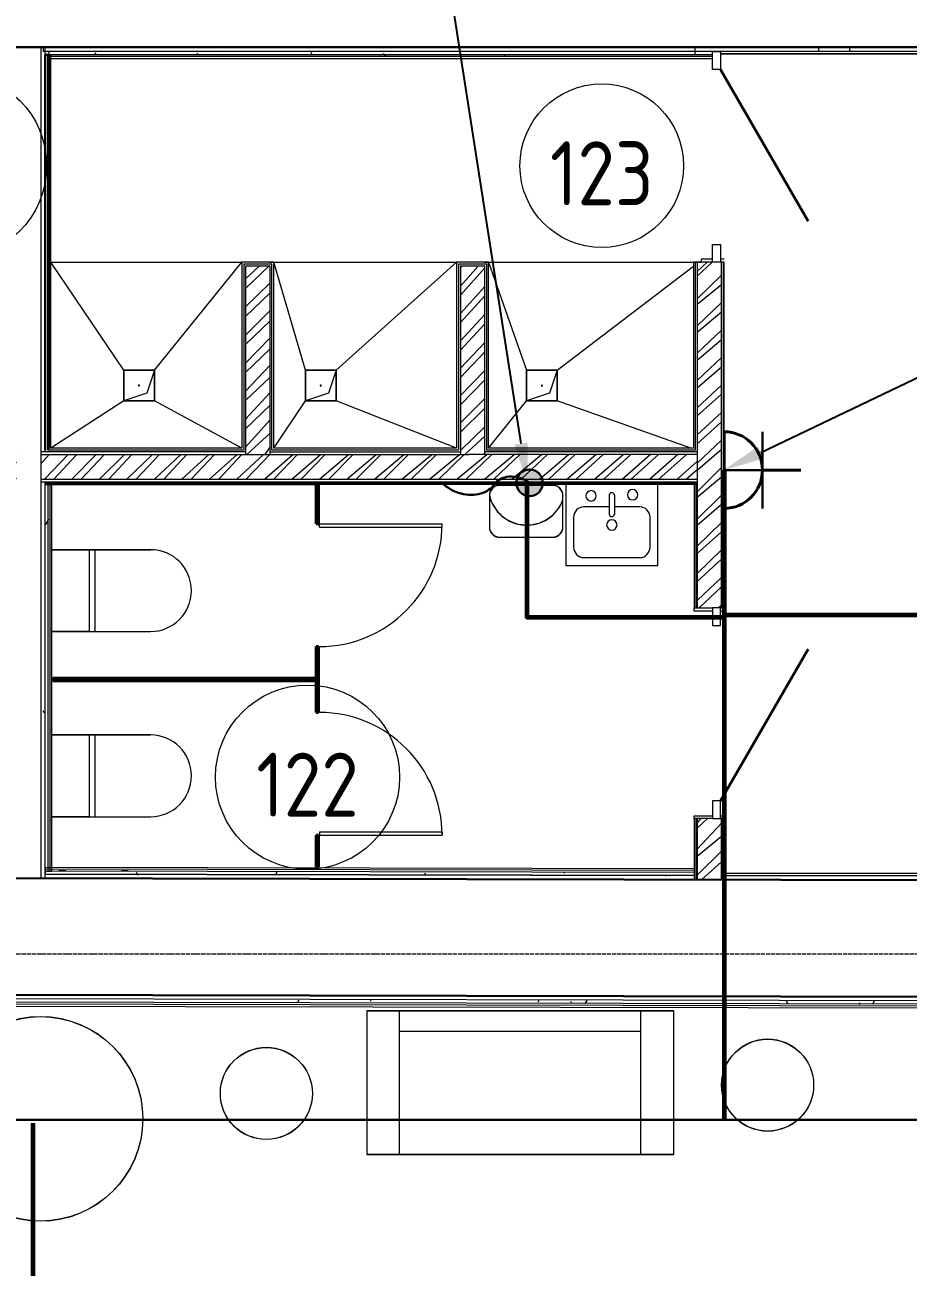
# Model space of a CAD drawing. Header units: millimetres. Extents: x -32 to 417638015, y -35 to 175284279.
# Drawn here: x 416289118 to 416293437, y 175243113 to 175249184 of the extents above; entities that cross this region are included whole.
import ezdxf
from ezdxf import colors
from ezdxf.entities.mleader import LeaderData, LeaderLine
from ezdxf.enums import TextEntityAlignment as Align
from ezdxf.math import Vec2, Vec3

# ---------------------------------------------------------------- set-up
doc = ezdxf.new("R2010")
doc.units = ezdxf.units.MM
doc.linetypes.add('ADSK_Линия сетки', pattern=[25, 20, -2.5, 0, -2.5])
for name, color, linetype, lineweight in [('_ЭМ_гофра', 5, 'Continuous', 60), ('_ЭМ_ТХобщее_слой', 7, 'Continuous', 30), ('Аннотация', 7, 'Continuous', 18), ('Двери', 7, 'Continuous', 9), ('Двери открывание', 7, 'Continuous', 9), ('Обобщенные модели', 7, 'Continuous', 18), ('Оси', 253, 'Continuous', 9), ('Перекрытие', 7, 'Continuous', 18), ('Сантехника', 7, 'Continuous', 18), ('Стены внутренние', 7, 'Continuous', 18), ('Стены несущие', 7, 'Continuous', 30), ('Стены отделка', 7, 'Continuous', 30), ('Стены перегородки', 7, 'Continuous', 30), ('Стены штриховка', 7, 'Continuous', 9), ('ТХ', 5, 'Continuous', 0), ('ШТРИХОВКА', 252, 'Continuous', 15), ('ЭМ_Лоток 1_2', 162, 'Continuous', 30), ('ЭОМ_Кабельный вывод', 1, 'Continuous', 35), ('ЭОМ_Розетки комп', 1, 'Continuous', 30)]:
    doc.layers.add(name, color=color, linetype=linetype, lineweight=lineweight)
doc.layers.add('_ЭМ_Надписи', color=7, linetype='Continuous')
doc.layers.add('ЭОМ_Лотки рабочие', color=5, linetype='Continuous')
doc.layers.add('Линии', color=7, linetype='Continuous', lineweight=9, true_color=0x00a600)
doc.styles.add('GOST Common', font='GOST_Common.ttf', dxfattribs={"width": 0.9, "height": 349.9999999999996})
doc.styles.add('ЭОМ', font='isocpeur.ttf', dxfattribs={"width": 0.85, "height": 250})
doc.linetypes.add('Cable in the tray', pattern='A,5,[130,ltypeshp.shx,S=1,R=0,X=0,Y=0],1.5,[130,ltypeshp.shx,S=1.5,R=90,X=0,Y=-1],1,[130,ltypeshp.shx,S=1,R=0,X=0.5,Y=0],5', length=12.5)
pattern_1 = [(0, (557.2005734382547, 188.9018102923583), (406.4, 101.6), [33.528, -271.272, 33.528, -271.272, -1625.6]), (0, (557.2005734382547, 188.9018102923583), (406.4, 101.6), [-609.6, 33.528, -576.072, 33.528, -271.272, -711.2]), (0, (557.2005734382547, 188.9018102923583), (406.4, 101.6), [-1524, 33.528, -169.672, 33.528, -474.472]), (120, (709.6005734382488, 239.7018102923575), (-291.1881810244989, 301.1527240979959), [33.52799999999996, -271.2719999999997, 33.52799999999996, -271.2719999999997, -1625.599999999999]), (120, (709.6005734382488, 239.7018102923575), (-291.1881810244989, 301.1527240979959), [-609.5999999999995, 33.52799999999996, -576.0719999999994, 33.52799999999996, -271.2719999999997, -711.1999999999995]), (120, (709.6005734382488, 239.7018102923575), (-291.1881810244989, 301.1527240979959), [-1523.999999999999, 33.52799999999996, -169.6719999999999, 33.52799999999996, -474.4719999999997]), (240, (760.4005734382372, 442.9018102923583), (-115.2118189755009, -402.7527240979958), [33.528, -271.272, 33.528, -271.272, -1625.6]), (240, (760.4005734382372, 442.9018102923583), (-115.2118189755009, -402.7527240979958), [-609.6, 33.528, -576.072, 33.528, -271.272, -711.2]), (240, (760.4005734382372, 442.9018102923583), (-115.2118189755009, -402.7527240979958), [-1524, 33.528, -169.672, 33.528, -474.472])]

# ---------------------------------------------------------------- blocks, each defined once
blk = doc.blocks.new('ТХ 1 этаж.')
at = {"layer": 'ТХ', "color": 252, "true_color": 0x939598}
for p, q in [((33609.31868603383, 10599.2617628398), (33609.31868603383, 11299.2617628398)), ((34789.31868603383, 10599.2617628398), (34789.31868603383, 11299.2617628398)), ((34789.31868603383, 11199.2617628398), (33609.31868603383, 11199.2617628398))]:
    blk.add_line(p, q, dxfattribs=at)
blk.add_lwpolyline([(34098.25734059807, 13614.61346490047), (34358.05260484215, 13614.61346490047, 0.414213562373095), (34408.05260484215, 13664.61346490047), (34408.05260484215, 13817.47337085864, 0.414213562373095), (34358.05260484215, 13867.47337082884), (34098.25734059807, 13867.47337082884, 0.414213562373095), (34048.25734059807, 13817.47337082884), (34048.25734059807, 13664.61346490047, 0.414213562373095)], format="xyb", close=True, dxfattribs=at)
blk.add_lwpolyline([(34949.31868603383, 11299.2617628398), (33449.31868603383, 11299.2617628398), (33449.31868603383, 10599.2617628398), (34949.31868603383, 10599.2617628398)], close=True, dxfattribs=at)
for centre, radius in [((31853.49351266486, 10772.21904400102), 500), ((32957.77554621617, 10896.5170530426), 225), ((35408.76274005789, 10937.10444887046), 225)]:
    blk.add_circle(centre, radius, dxfattribs=at)
blk.add_arc((34231.3218377709, 13861.27735979221), 187.6203580277616, 192.6521869708646, 340.3832653620196, dxfattribs=at)
blk = doc.blocks.new('1 этаж')
at = {"layer": 'Стены внутренние', "lineweight": 9}
h = blk.add_hatch(dxfattribs=at)
h.set_pattern_fill('FP_12', color=8, style=0, pattern_type=2)
h.set_pattern_definition(pattern_1)
h.paths.add_polyline_path([(26543.12595541013, 17528.35273153361), (28193.20057343831, 17528.35273153361), (28193.20057343831, 17543.35273153359), (25037.20057343831, 17543.35273153359), (25037.20057343831, 17528.35273153361), (26364.3420682069, 17528.35273153361)])
h = blk.add_hatch(dxfattribs=at)
h.set_pattern_fill('FP_12', color=8, style=0, pattern_type=2)
h.set_pattern_definition(pattern_1)
h.paths.add_polyline_path([(25019.70057343828, 13537.72917258714), (25019.86267680748, 13537.72917258714), (25019.89929198244, 13555.72880559266), (25034.70057343825, 13555.72880559266), (25034.70057343825, 15420.85273153368), (25019.70057343828, 15420.85273153368), (25019.70057343828, 13540.28570523352)])
h = blk.add_hatch(dxfattribs=at)
h.set_pattern_fill('FP_12', color=8, style=0, pattern_type=2)
h.set_pattern_definition(pattern_1)
h.paths.add_polyline_path([(28187.20057343831, 13516.28575647136), (28187.20057343831, 13531.28578751203), (25019.86267613529, 13537.72884283494), (25019.83216293194, 13522.73118877515), (26577.71830218119, 13519.55979405472)])
h = blk.add_hatch(dxfattribs=at)
h.set_pattern_fill('FP_12', color=8, style=0, pattern_type=2)
h.set_pattern_definition(pattern_1)
h.paths.add_polyline_path([(29407.19086006397, 12888.80273730306), (29407.22137326872, 12903.80270626779), (23576.44482583407, 12915.66377606474), (20566.93061039184, 12915.66377606474), (20566.91255063267, 12906.78578933802), (28654.29790647098, 12890.33428559669)])
h.paths.add_polyline_path([(20566.93061039184, 12915.66377606474), (23575.44482790958, 12915.66581027838), (20566.94306419764, 12921.78575830131)])
at = {"layer": 'Стены штриховка'}
h = blk.add_hatch(dxfattribs=at)
h.set_pattern_fill('ANSI32', color=8, scale=10)
h.set_pattern_definition([(45, (-31496.66335460375, 188.9018102923583), (-67.35192090801866, 67.35192090801866), []), (45, (-31451.76205460375, 188.9018102923583), (-67.35192090801866, 67.35192090801866), [])])
h.paths.add_polyline_path([(22842.70057343825, 16494.40627970012), (22722.70057343828, 16494.40627970012), (22722.70057343828, 15572.85273153363), (22842.70057343825, 15572.85273153363)])
h.paths.add_polyline_path([(23912.70057343825, 16494.40627970012), (23792.70057343831, 16494.40627970012), (23792.70057343831, 15572.85273153363), (23832.70057343828, 15572.85273153363), (23912.70057343825, 15572.85273153363)])
h.paths.add_polyline_path([(21660.90593338432, 16493.35273153364), (21540.90593338432, 16493.35273153365), (21540.90593338432, 14678.35273153365), (21585.90593338429, 14678.35273153364), (21660.90593338432, 14678.35273153365), (21660.90593338432, 15435.85273153364)])
h.paths.add_polyline_path([(21660.90593338432, 13648.35273153364), (21540.90593338432, 13648.35273153364), (21540.90593338432, 13509.805726358), (21660.90593338432, 13509.56162021467)])
h.paths.add_polyline_path([(24879.70057343823, 15572.85273153363), (23832.70057343828, 15572.85273153363), (22782.70057343825, 15572.85273153363), (21665.90593338432, 15572.85273153363), (21665.90593338432, 15452.85273153366), (24879.70057343823, 15452.85273153359)])
h.paths.add_polyline_path([(28207.20057343828, 15572.85273153363), (27089.70057343825, 15572.85273153363), (26039.70057343825, 15572.85273153363), (24999.70057343825, 15572.85273153363), (24999.70057343825, 15452.85273153359), (28207.20057343831, 15452.85273153366)])
h.paths.add_polyline_path([(26119.70057343823, 16494.40627970012), (25999.70057343825, 16494.40627970012), (25999.70057343825, 15572.85273153363), (26039.70057343825, 15572.85273153363), (26119.70057343823, 15572.85273153363)])
h.paths.add_polyline_path([(27169.70057343825, 16494.40627970012), (27049.70057343825, 16494.40627970012), (27049.70057343825, 15572.85273153363), (27089.70057343825, 15572.85273153363), (27169.70057343825, 15572.85273153363)])
h.paths.add_polyline_path([(28207.20057343828, 15572.85273153363), (28207.20057343831, 15448.85273153366), (28207.20057343828, 14824.2565827745), (28327.20057343825, 14824.2565827745), (28327.20057343825, 16493.35273153357), (28326.30227496097, 16512.40627970025), (28282.20057343828, 16512.40627970025), (28207.20057343828, 16512.40627970024)])
h.paths.add_polyline_path([(28207.20057343828, 13496.24503073376), (28327.20057343825, 13496.00092459043), (28327.20057343825, 13794.25658277453), (28282.20057343828, 13794.25658277453), (28207.20057343828, 13794.25658277456)])
at = {"layer": 'Двери', "color": 8}
for p, q in [((28282.20057343827, 17542.40627970025), (28322.20057343826, 17542.40627970025)), ((28282.20057343826, 17455.40627970025), (28282.20057343827, 17542.40627970025)), ((28322.20057343826, 17542.40627970025), (28322.20057343826, 17455.40627970025)), ((28322.20057343826, 17455.40627970025), (28282.20057343826, 17455.40627970025)), ((28282.20057343827, 16599.40627970025), (28322.20057343826, 16599.40627970025)), ((28282.20057343827, 16512.40627970025), (28282.20057343827, 16599.40627970025)), ((28322.20057343826, 16599.40627970025), (28322.20057343826, 16512.40627970025)), ((28322.20057343826, 16512.40627970025), (28282.20057343827, 16512.40627970025)), ((26360.70057343805, 15219.00946468726), (26360.70057343806, 15235.00946468725)), ((26360.70057343806, 15235.00946468725), (26960.70057343806, 15235.00946468701)), ((26360.70057343805, 15219.00946468726), (26960.70057343805, 15219.00946468701)), ((26960.70057343805, 15219.00946468701), (26960.70057343806, 15235.00946468701)), ((28322.20057343826, 14824.25658277453), (28282.20057343827, 14824.25658277454)), ((28282.20057343827, 14824.25658277454), (28282.20057343827, 14737.25658277454)), ((28322.20057343826, 14737.25658277454), (28322.20057343826, 14824.25658277453)), ((28282.20057343827, 14737.25658277454), (28322.20057343826, 14737.25658277454)), ((28322.20057343826, 13881.25658277453), (28282.20057343826, 13881.25658277453)), ((28282.20057343826, 13881.25658277453), (28282.20057343826, 13794.25658277453)), ((28322.20057343826, 13794.25658277453), (28322.20057343826, 13881.25658277453)), ((28282.20057343826, 13794.25658277453), (28322.20057343826, 13794.25658277453)), ((26360.70057343783, 13729.00946468719), (26360.70057343782, 13713.00946468719)), ((26360.70057343783, 13729.00946468719), (26960.70057343783, 13729.00946468695)), ((26960.70057343783, 13729.00946468695), (26960.70057343782, 13713.00946468695)), ((26360.70057343782, 13713.00946468719), (26960.70057343782, 13713.00946468695))]:
    blk.add_line(p, q, dxfattribs=at)
at = {"layer": 'Двери', "color": 8, "lineweight": 30}
for p, q in [((28322.20057343826, 17455.40627970025), (28750.20057343826, 16714.08853406077)), ((28322.20057343826, 13881.25658277453), (28750.20057343827, 14622.57432841401))]:
    blk.add_line(p, q, dxfattribs=at)
at = {"layer": 'Двери открывание', "color": 8}
for centre, radius, start, end in [((26360.70057343806, 15235.00946468725), 600.0000000000005, 270, 0), ((26360.70057343782, 13713.00946468719), 599.9999999999995, 0, 90)]:
    blk.add_arc(centre, radius, start, end, dxfattribs=at)
at = {"layer": 'Линии', "color": 8}
for centre, radius in [((24577.68739970727, 16984.27709422156), 450.0000000000006), ((27741.08878019592, 16984.27709422156), 400), ((26302.43532103812, 13996.92606422619), 450.0000000000006)]:
    blk.add_circle(centre, radius, dxfattribs=at)
at = {"layer": 'Обобщенные модели', "color": 8}
for p, q in [((25403.9544967488, 15835.85273153362), (25403.9544967488, 15985.85273153362)), ((25403.9544967488, 15985.85273153362), (25553.9544967488, 15985.85273153362)), ((25553.9544967488, 15985.85273153362), (25403.9544967488, 15985.85273153362)), ((25403.9544967488, 15985.85273153362), (25403.9544967488, 15835.85273153362)), ((25553.9544967488, 15985.85273153362), (25516.45449674881, 15873.35273153362)), ((25553.9544967488, 15985.85273153362), (25553.9544967488, 15835.85273153362)), ((25553.9544967488, 15835.85273153362), (25553.9544967488, 15985.85273153362)), ((26291.93784064316, 15835.15985154562), (26291.93784064316, 15985.15985154562)), ((26291.93784064316, 15985.15985154562), (26441.93784064316, 15985.15985154562)), ((26441.93784064316, 15985.15985154562), (26291.93784064316, 15985.15985154562)), ((26291.93784064316, 15985.15985154562), (26291.93784064316, 15835.15985154562)), ((26441.93784064316, 15985.15985154562), (26404.43784064317, 15872.65985154562)), ((26441.93784064316, 15985.15985154562), (26441.93784064316, 15835.15985154562)), ((26441.93784064316, 15835.15985154562), (26441.93784064316, 15985.15985154562)), ((27373.31234932193, 15834.97069160456), (27373.31234932193, 15984.97069160457)), ((27373.31234932193, 15984.97069160457), (27523.31234932193, 15984.97069160457)), ((27523.31234932193, 15984.97069160457), (27373.31234932193, 15984.97069160457)), ((27373.31234932193, 15984.97069160457), (27373.31234932193, 15834.97069160456)), ((27523.31234932193, 15984.97069160457), (27485.81234932194, 15872.47069160457)), ((27523.31234932193, 15984.97069160457), (27523.31234932193, 15834.97069160456)), ((27523.31234932193, 15834.97069160456), (27523.31234932193, 15984.97069160457)), ((25516.45449674881, 15873.35273153362), (25403.9544967488, 15835.85273153362)), ((26404.43784064317, 15872.65985154562), (26291.93784064316, 15835.15985154562)), ((27485.81234932194, 15872.47069160457), (27373.31234932193, 15834.97069160456)), ((25553.9544967488, 15835.85273153362), (25403.9544967488, 15835.85273153362)), ((25403.9544967488, 15835.85273153362), (25553.9544967488, 15835.85273153362)), ((26441.93784064316, 15835.15985154562), (26291.93784064316, 15835.15985154562)), ((26291.93784064316, 15835.15985154562), (26441.93784064316, 15835.15985154562)), ((27523.31234932193, 15834.97069160456), (27373.31234932193, 15834.97069160456)), ((27373.31234932193, 15834.97069160456), (27523.31234932193, 15834.97069160456))]:
    blk.add_line(p, q, dxfattribs=at)
at = {"layer": 'Обобщенные модели', "color": 8, "lineweight": 40}
for p, q in [((26344.70057343807, 15235.00946468728), (26356.70057343806, 15235.00946468728)), ((26356.70057343782, 14635.00946468727), (26344.70057343782, 14635.00946468728)), ((26344.70057343782, 14635.00946468728), (26344.70057343776, 14480.00946468726)), ((26356.70057343776, 14480.00946468726), (26356.70057343782, 14635.00946468727)), ((26356.70057343812, 14480.00946468701), (25056.70057343814, 14480.00946468701)), ((25056.70057343814, 14480.00946468701), (25056.70057343814, 14468.00946468701)), ((25056.70057343814, 14468.00946468701), (26356.70057343812, 14468.00946468701)), ((26344.70057343776, 14480.00946468726), (26356.70057343776, 14480.00946468726)), ((26356.70057343813, 14468.00946468716), (26344.70057343813, 14468.00946468717)), ((26344.70057343813, 14468.00946468717), (26344.70057343807, 14313.00946468722)), ((26356.70057343812, 14468.00946468701), (26356.70057343812, 14480.00946468701)), ((26356.70057343807, 14313.00946468722), (26356.70057343813, 14468.00946468716)), ((26344.70057343807, 14313.00946468722), (26356.70057343807, 14313.00946468722)), ((26356.70057343782, 13713.00946468721), (26344.70057343783, 13713.00946468722)), ((26344.70057343783, 13713.00946468722), (26344.70057343776, 13558.0094646872)), ((26356.70057343776, 13558.0094646872), (26356.70057343782, 13713.00946468721)), ((26344.70057343776, 13558.0094646872), (26356.70057343776, 13558.0094646872))]:
    blk.add_line(p, q, dxfattribs=at)
blk.add_lwpolyline([(26356.70057343806, 15235.00946468728), (26356.70057343813, 15427.85273153365), (26344.70057343813, 15427.85273153365), (26344.70057343807, 15235.00946468728)], dxfattribs=at)
at = {"layer": 'Обобщенные модели', "color": 8}
for centre, radius, start, end in [((25478.9544967488, 15910.85273153362), 2.500000000000002, 0, 180), ((25478.9544967488, 15910.85273153362), 2.499999999999998, 120.0000000000103, 180), ((25478.9544967488, 15910.85273153362), 2.500000000000002, 180, 0), ((25478.9544967488, 15910.85273153362), 2.499999999999999, 239.9999999999897, 344.9999999999786), ((25478.9544967488, 15910.85273153362), 2.500000000000002, 15.00000000002143, 90), ((26366.93784064316, 15910.15985154562), 2.500000000000002, 0, 180), ((26366.93784064316, 15910.15985154562), 2.499999999999998, 120.0000000000103, 180), ((26366.93784064316, 15910.15985154562), 2.500000000000002, 180, 0), ((26366.93784064316, 15910.15985154562), 2.499999999999999, 239.9999999999897, 344.9999999999786), ((26366.93784064316, 15910.15985154562), 2.500000000000002, 15.00000000002143, 90), ((27448.31234932193, 15909.97069160457), 2.500000000000002, 0, 180), ((27448.31234932193, 15909.97069160457), 2.499999999999998, 120.0000000000103, 180), ((27448.31234932193, 15909.97069160457), 2.500000000000002, 180, 0), ((27448.31234932193, 15909.97069160457), 2.499999999999999, 239.9999999999897, 344.9999999999786), ((27448.31234932193, 15909.97069160457), 2.500000000000002, 15.00000000002143, 90)]:
    blk.add_arc(centre, radius, start, end, dxfattribs=at)
at = {"layer": 'Оси', "color": 8, "linetype": 'ADSK_Линия сетки'}
blk.add_line((-9557.527964694405, 13133.90181029196), (56672.20057343819, 13133.90181029175), dxfattribs=at)
at = {"layer": 'Перекрытие', "color": 8}
for p, q in [((28198.20057343828, 17527.40627970026), (28282.20057343825, 17527.40627970026)), ((25403.9544967488, 15985.85273153362), (25046.70057343825, 16512.40627970015)), ((25046.70057343825, 16512.40627970015), (25981.70057343823, 16512.40627970015)), ((25553.9544967488, 15985.85273153362), (25981.70057343823, 16512.40627970015)), ((26117.70057343825, 16512.40627970013), (27031.70057343823, 16512.40627970013)), ((26291.93784064316, 15985.15985154562), (26137.70057343825, 16512.40627970015)), ((26441.93784064316, 15985.15985154562), (27031.70057343825, 16512.40627970015)), ((27167.70057343825, 16512.40627970024), (28227.20057343825, 16512.40627970024)), ((27187.70057343825, 16512.40627970015), (27373.31234932193, 15984.97069160457)), ((28282.20057343825, 16527.40627970026), (28227.20057343825, 16527.40627970026)), ((28227.20057343825, 16527.40627970026), (28227.20057343825, 16512.40627970024)), ((28339.20057343825, 16527.40627970026), (28322.20057343825, 16527.40627970026)), ((27523.31234932193, 15984.97069160457), (28189.20057343825, 16493.35273153357)), ((25403.9544967488, 15835.85273153362), (25046.70057343825, 15603.85273153362)), ((25981.70057343823, 15603.85273153361), (25553.9544967488, 15835.85273153362)), ((26137.70057343825, 15603.85273153361), (26291.93784064316, 15835.15985154562)), ((27031.70057343823, 15603.85273153361), (26441.93784064316, 15835.15985154562)), ((27187.70057343825, 15603.85273153361), (27373.31234932193, 15834.97069160457)), ((28176.34118124319, 15603.85273153361), (27523.31234932193, 15834.97069160457)), ((28192.20057343825, 14807.80365277496), (28192.20057343825, 14824.2565827745)), ((28282.20057343828, 14807.80365277496), (28192.20057343825, 14807.80365277496)), ((28339.20057343825, 14807.80365277496), (28322.20057343825, 14807.80365277496)), ((28192.20057343825, 13794.25658277456), (28192.20057343825, 13807.80365277496)), ((28192.20057343825, 13807.80365277496), (28282.20057343825, 13807.80365277496)), ((28322.20057343825, 13807.80365277496), (28339.20057343825, 13807.80365277496))]:
    blk.add_line(p, q, dxfattribs=at)
at = {"layer": 'Сантехника', "color": 8}
for p, q in [((27565.30057343827, 15427.85273153361), (27565.30057343827, 15031.75273153362)), ((27565.30057343826, 15427.8527315336), (27565.30057343826, 15031.75273153363)), ((28015.30057343827, 15031.75273153362), (28015.30057343827, 15427.85273153359)), ((28015.30057343826, 15031.75273153363), (28015.30057343826, 15427.85273153359)), ((27777.60057343826, 15374.60273153361), (27777.60057343826, 15282.55273153361)), ((27803.00057343826, 15374.60273153361), (27803.00057343826, 15282.55273153361)), ((27777.60057343826, 15317.45273153361), (27654.20057343826, 15317.45273153361)), ((27926.40057343826, 15317.45273153361), (27803.00057343826, 15317.45273153361)), ((27603.40057343827, 15266.65273153362), (27603.40057343827, 15120.65273153362)), ((27977.20057343827, 15120.65273153362), (27977.20057343827, 15266.6527315336)), ((25534.70057343826, 15108.35273153363), (25052.70057343828, 15108.35273153364)), ((25052.70057343828, 15108.35273153364), (25234.70057343826, 15108.35273153364)), ((25234.70057343826, 15108.35273153364), (25534.70057343826, 15108.35273153363)), ((25234.70057343826, 15108.35273153364), (25234.70057343825, 14708.35273153364)), ((25264.70057343825, 14708.35273153364), (25264.70057343826, 15108.35273153364)), ((27654.20057343827, 15069.85273153362), (27926.40057343827, 15069.85273153362)), ((27565.30057343827, 15031.75273153362), (28015.30057343827, 15031.75273153362)), ((27565.30057343826, 15031.75273153363), (28015.30057343826, 15031.75273153363)), ((25052.70057343828, 14708.35273153364), (25534.70057343825, 14708.35273153363)), ((25234.70057343825, 14708.35273153364), (25052.70057343828, 14708.35273153364)), ((25234.70057343825, 14708.35273153364), (25534.70057343825, 14708.35273153363)), ((25534.70057343826, 14203.35273153361), (25052.70057343828, 14203.35273153362)), ((25052.70057343828, 14203.35273153362), (25234.70057343826, 14203.35273153361)), ((25234.70057343826, 14203.35273153361), (25534.70057343826, 14203.35273153361)), ((25234.70057343826, 14203.35273153361), (25234.70057343825, 13803.35273153361)), ((25264.70057343825, 13803.35273153361), (25264.70057343826, 14203.35273153361)), ((25052.70057343828, 13803.35273153362), (25534.70057343825, 13803.35273153361)), ((25234.70057343825, 13803.35273153361), (25052.70057343828, 13803.35273153362)), ((25234.70057343825, 13803.35273153361), (25534.70057343825, 13803.35273153361))]:
    blk.add_line(p, q, dxfattribs=at)
for centre, radius, start, end in [((27688.70057343827, 15371.52393797962), 25.40000000000019, 0, 180), ((27688.70057343827, 15371.52393797962), 25.40000000000022, 180, 0), ((27790.30057343826, 15374.60273153361), 12.7, 0, 180), ((27891.90057343826, 15376.72066274093), 25.40000000000011, 0, 180), ((27891.90057343826, 15376.72066274093), 25.40000000000013, 180, 0), ((27654.20057343826, 15266.65273153362), 50.79999999999228, 90, 180), ((27926.40057343826, 15266.6527315336), 50.80000000000864, 0, 90), ((27790.30057343826, 15229.40733041998), 25.39999999999978, 0, 180), ((27790.30057343826, 15282.55273153361), 12.69999999999997, 180, 0), ((27790.30057343826, 15229.40733041998), 25.39999999999977, 180, 0), ((27654.20057343827, 15120.65273153362), 50.79999999999976, 180, 270), ((27926.40057343827, 15120.65273153362), 50.79999999999804, 270, 0), ((25534.70057343825, 14908.35273153363), 200.0000000000002, 270, 90), ((25534.70057343825, 14908.35273153363), 200.0000000000001, 270, 90), ((25534.70057343825, 14003.35273153361), 200.0000000000002, 270, 90), ((25534.70057343825, 14003.35273153361), 200.0000000000001, 270, 90)]:
    blk.add_arc(centre, radius, start, end, dxfattribs=at)
at = {"layer": 'Стены несущие', "color": 8}
for p, q in [((18369.59743045311, 17563.35273153364), (31302.20057343825, 17563.35273153357)), ((25019.70057343825, 17525.85273153362), (25019.70057343825, 15594.85273153359)), ((25034.70057343831, 17525.85273153369), (25019.70057343825, 17525.85273153362)), ((25034.70057343825, 15594.85273153359), (25034.70057343831, 17525.85273153362)), ((33408.41328326461, 13485.66463093998), (16568.15152595061, 13519.92139219254)), ((16568.33942821986, 12949.91983061749), (33407.25378148188, 12915.66581027837))]:
    blk.add_line(p, q, dxfattribs=at)
at = {"layer": 'Стены отделка', "color": 8, "lineweight": 9}
for p, q in [((25009.70057343825, 17563.35273153357), (25009.70057343825, 17543.35273153357)), ((25019.70057343828, 15585.85273153365), (25019.70057343825, 17563.35273153357)), ((28198.20057343825, 17527.40627970027), (28198.20057343825, 17562.40627970024)), ((28802.20057343828, 17543.35273153357), (28802.20057343828, 17563.35273153357)), ((28952.20057343828, 17563.35273153357), (28952.20057343828, 17543.35273153357)), ((33027.20057343825, 17543.35273153357), (25009.70057343825, 17543.35273153357)), ((25046.70057343825, 17525.85273153362), (25034.70057343831, 17525.85273153369)), ((25037.20057343828, 17543.35273153357), (25037.20057343828, 17508.3527315336)), ((25037.20057343828, 17508.3527315336), (28282.20057343828, 17508.3527315336)), ((25046.70057343825, 15603.85273153361), (25046.70057343825, 17525.85273153362)), ((28322.20057343828, 17531.35273153358), (33015.20057343825, 17531.35273153358)), ((26137.70057343825, 16512.40627970015), (25981.70057343823, 16512.40627970015)), ((25981.70057343823, 16512.40627970015), (25981.70057343823, 15603.85273153361)), ((26137.70057343825, 15603.85273153361), (26137.70057343825, 16512.40627970015)), ((27187.70057343825, 16512.40627970015), (27031.70057343823, 16512.40627970015)), ((27031.70057343823, 16512.40627970015), (27031.70057343823, 15603.85273153361)), ((27187.70057343825, 15603.85273153361), (27187.70057343825, 16512.40627970015)), ((28282.20057343825, 16512.40627970024), (28189.20057343825, 16512.40627970024)), ((28189.20057343825, 16512.40627970024), (28189.20057343825, 15603.85273153361)), ((28339.20057343825, 16512.40627970025), (28322.20057343828, 16512.40627970025)), ((28339.20057343825, 14824.2565827745), (28339.20057343825, 16512.40627970025)), ((26119.70057343823, 16494.40627970012), (25999.70057343825, 16494.40627970012)), ((25999.70057343825, 16494.40627970012), (25999.70057343825, 15572.85273153364)), ((26119.70057343823, 15572.85273153363), (26119.70057343823, 16494.40627970012)), ((27169.70057343825, 16494.40627970012), (27049.70057343825, 16494.40627970012)), ((27049.70057343825, 16494.40627970012), (27049.70057343825, 15572.85273153363)), ((27169.70057343825, 15572.85273153364), (27169.70057343825, 16494.40627970012)), ((25981.70057343823, 15603.85273153361), (25034.70057343825, 15603.85273153361)), ((27031.70057343823, 15603.85273153354), (26137.70057343825, 15603.85273153361)), ((28189.20057343825, 15603.85273153361), (27187.70057343825, 15603.85273153361)), ((25999.70057343825, 15585.85273153364), (24999.70057343825, 15585.85273153364)), ((26119.70057343823, 15585.85273153365), (27049.70057343825, 15585.85273153364)), ((28207.20057343828, 15585.85273153365), (27169.70057343825, 15585.85273153365)), ((24999.70057343825, 15439.85273153364), (28207.20057343831, 15439.85273153364)), ((25019.70057343825, 13503.0138906666), (25019.70057343825, 15439.85273153364)), ((26344.70057343814, 15424.85273153367), (25019.70057343825, 15424.85273153367)), ((25052.70057343828, 13537.72917258712), (25052.70057343828, 15424.85273153367)), ((26344.70057343814, 15424.85273153367), (26344.70057343814, 15439.85273153364)), ((26344.70057343814, 15427.85273153365), (28201.20057343825, 15427.85273153365)), ((28192.20057343831, 15427.85273153365), (28192.20057343831, 14824.2565827745)), ((28192.20057343825, 14824.2565827745), (28282.20057343828, 14824.2565827745)), ((28322.20057343828, 14824.2565827745), (28339.20057343825, 14824.2565827745)), ((28282.20057343825, 13794.25658277456), (28192.20057343831, 13794.25658277456)), ((28192.20057343831, 13794.25658277456), (28192.20057343831, 13496.27554400168)), ((28339.20057343825, 13794.25658277456), (28322.20057343828, 13794.25658277456)), ((28339.20057343825, 13521.98877307105), (28339.20057343825, 13794.25658277456)), ((25019.70057343825, 13537.72917258712), (25052.70057343828, 13537.72917258712)), ((25019.89929198241, 13555.72880559264), (25019.83216293191, 13522.72887387016)), ((28192.20057343831, 13549.2756536651), (25019.89929198241, 13555.72880559264)), ((24999.70057343825, 13503.0138906666), (25019.70057343825, 13503.0138906666)), ((25018.69417746557, 13522.73118877513), (25018.65349319251, 13502.73123015542)), ((28192.20057343831, 13516.27558538205), (25018.69417746557, 13522.73118877513)), ((25019.83216293191, 13522.72887387016), (28187.20135355368, 13516.28575488981)), ((28327.20057343825, 13496.00092459043), (28327.20057343825, 13521.98877307105)), ((28327.20057343825, 13521.98877307105), (28339.20057343825, 13521.98877307105)), ((29334.82323513337, 13513.9512419551), (28327.20057343825, 13516.00096597079)), ((28333.21277872013, 13527.98876065695), (28333.18836815638, 13515.98878548514)), ((28333.18836815638, 13515.98878548514), (32971.18836815632, 13506.55408304526)), ((33015.20057343825, 13518.46457745938), (28333.21277872013, 13527.98876065695)), ((20566.87186635961, 12886.78583071682), (29407.15017579088, 12868.80277868333)), ((30907.21826974658, 12900.75138578934), (20566.94306383742, 12921.7857583013))]:
    blk.add_line(p, q, dxfattribs=at)
at = {"layer": 'Стены перегородки', "color": 8, "lineweight": 18}
for p, q in [((24999.70057343825, 13503.0138906666), (24999.70057343825, 17563.35273153357)), ((24879.70057343823, 13503.0138906666), (24999.70057343825, 13503.0138906666))]:
    blk.add_line(p, q, dxfattribs=at)
at = {"layer": 'Стены штриховка', "color": 8}
for p, q in [((25037.20057343828, 17528.35273153359), (28198.20057343825, 17528.35273153359)), ((25037.20057343828, 17519.35273153358), (28282.20057343828, 17519.35273153365)), ((25040.70057343828, 15603.85273153361), (25040.70057343828, 17525.85273153362)), ((28322.20057343828, 17533.35273153361), (33017.20057343825, 17533.35273153361)), ((28198.20057343828, 16512.40627970024), (28198.20057343825, 15594.85273153366)), ((28207.20057343831, 16512.40627970024), (28207.20057343828, 15572.85273153363)), ((28327.20057343825, 14824.2565827745), (28327.20057343825, 16512.40627970025)), ((28337.20057343831, 14824.2565827745), (28337.20057343823, 16512.40627970025)), ((26128.70057343831, 16503.40627970014), (25990.70057343825, 16503.40627970014)), ((25990.70057343831, 16503.40627970014), (25990.70057343825, 15594.85273153366)), ((26128.70057343825, 15594.85273153366), (26128.70057343831, 16503.40627970014)), ((27178.70057343825, 16503.40627970014), (27040.70057343825, 16503.40627970014)), ((27040.70057343825, 16503.40627970014), (27040.70057343825, 15594.85273153359)), ((27178.70057343825, 15594.85273153359), (27178.70057343825, 16503.40627970014)), ((24999.7005734382, 15572.85273153363), (26039.70057343825, 15572.85273153363)), ((25990.70057343825, 15594.85273153366), (25034.70057343825, 15594.85273153359)), ((26039.70057343825, 15572.85273153363), (27089.70057343825, 15572.85273153363)), ((27040.70057343825, 15594.85273153366), (26128.70057343825, 15594.85273153366)), ((28207.20057343828, 15572.85273153363), (27089.70057343825, 15572.85273153363)), ((28198.20057343825, 15594.85273153366), (27178.70057343825, 15594.85273153359)), ((28207.20057343828, 15572.85273153363), (28207.20057343831, 15448.85273153366)), ((24999.70057343825, 15452.85273153359), (28207.20057343831, 15452.85273153366)), ((25019.70057343825, 15433.85273153361), (26344.70057343814, 15433.85273153361)), ((25034.70057343825, 13537.72917258712), (25034.70057343825, 15424.85273153367)), ((25043.70057343825, 13537.72917258712), (25043.70057343825, 15424.85273153367)), ((28201.20057343823, 15433.85273153361), (26344.70057343814, 15433.85273153361)), ((28201.20057343825, 15439.85273153364), (28201.20057343831, 14824.2565827745)), ((28207.20057343828, 15448.85273153366), (28207.20057343828, 14824.2565827745)), ((28201.20057343825, 13794.25658277456), (28201.20057343825, 13496.25723604093)), ((28207.20057343828, 13794.25658277456), (28207.20057343828, 13496.24503073376)), ((28327.20057343825, 13521.98877307105), (28327.20057343825, 13794.25658277456)), ((28337.20057343825, 13521.98877307105), (28337.20057343831, 13794.25658277456)), ((28192.20057343831, 13531.2756164227), (25019.86267613666, 13537.72884283492)), ((28192.20057343831, 13540.27563504393), (25019.88098405956, 13546.72882421378)), ((33017.20057343825, 13516.46050488567), (28333.20871029285, 13525.98876479496)), ((20566.89424270974, 12897.78580795761), (29407.17255214104, 12879.80275592419)), ((20566.91255063264, 12906.78578933647), (29407.19086006394, 12888.80273730305))]:
    blk.add_line(p, q, dxfattribs=at)
at = {"layer": 'ЭОМ_Лотки рабочие'}
blk.add_blockref('ТХ 1 этаж.', (-6856.491728035588, 1554.379405807718), dxfattribs=at)
at = {"layer": 'Аннотация', "color": 8, "lineweight": 9, "char_height": 312.5000000000001, "width": 520.2111192702771, "attachment_point": 5, "line_spacing_factor": 1.022765581104984, "style": 'GOST Common'}
for s, insert in [('123', (27741.08878019592, 16947.32897396293)), ('122', (26302.43532103812, 13959.97794396745))]:
    blk.add_mtext(s, dxfattribs=dict(at, insert=insert))
blk = doc.blocks.new('_ЭМ_ТХ2_1этаж')
at = {"layer": 'ТХ', "color": 252, "true_color": 0x939598}
for p, q in [((144757.2095655571, -58594.24950612138), (144757.2095655571, -57894.24950612138)), ((145937.2095655571, -58594.24950612138), (145937.2095655571, -57894.24950612138)), ((145937.2095655571, -57994.24950612138), (144757.2095655571, -57994.24950612138))]:
    blk.add_line(p, q, dxfattribs=at)
blk.add_lwpolyline([(145246.1482201213, -55578.89780406072), (145505.9434843654, -55578.89780406072, 0.414213562373095), (145555.9434843654, -55528.89780406072), (145555.9434843654, -55376.03789810254, 0.414213562373095), (145505.9434843654, -55326.03789813234), (145246.1482201213, -55326.03789813234, 0.414213562373095), (145196.1482201213, -55376.03789813234), (145196.1482201213, -55528.89780406072, 0.414213562373095)], format="xyb", close=True, dxfattribs=at)
blk.add_lwpolyline([(146097.2095655571, -57894.24950612138), (144597.2095655571, -57894.24950612138), (144597.2095655571, -58594.24950612138), (146097.2095655571, -58594.24950612138)], close=True, dxfattribs=at)
for centre, radius in [((143001.3843921881, -58421.29222496017), 500), ((146556.6536195811, -58256.40682009072), 225), ((144105.6664257394, -58296.99421591859), 225)]:
    blk.add_circle(centre, radius, dxfattribs=at)
blk.add_arc((145379.2127172941, -55332.23390916898), 187.6203580277616, 192.6521869704578, 340.3832653634776, dxfattribs=at)
blk = doc.blocks.new('*U788')
at = {"lineweight": -2}
h = blk.add_hatch(color=0, dxfattribs=at)
h.dxf.hatch_style = 1
edge = h.paths.add_edge_path()
edge.add_arc((0, 0), 65, 0, 360)
at = {"color": 0, "lineweight": -2}
blk.add_lwpolyline([(0, 0, -0.08936249028699324), (26.45712959298064, -58.40793399785055, -0.1054592248489479), (28.46940675688584, -112.8734870620098, -0.1873399643475958), (-7.165776546810473, -171.8396408801495, 0.1592570552632497), (-52.37353178460835, -238.1863104229044, 0.1381598355351745), (-53.11307420826625, -334.4601016953158, 0.1214254163346998), (1.143440897521941e-11, -429.7336623754367)], format="xyb", dxfattribs=at)
blk.add_circle((0, 0), 65, dxfattribs=at)
at = {"color": 7, "style": 'GOST Common', "width": 0.9}
blk.add_attdef('ОБОРУДОВАНИЕ', (-205.2319525675034, -50.24372029822371), '', height=250, dxfattribs=at)
blk = doc.blocks.new('*U752')
at = {"color": 0, "lineweight": 40}
for p, q in [((-7.465399472589259e-13, 250.0000000000001), (-1.493079894517852e-12, 500.0000000000002)), ((-250.0000000000001, -7.465399472589259e-13), (250.0000000000001, 7.465399472589259e-13))]:
    blk.add_line(p, q, dxfattribs=at)
at = {"color": 0}
for p, q in [((-250.0000000000009, 249.9999999999994), (249.9999999999994, 250.0000000002628)), ((0, 0), (-7.465399472589259e-13, 250.0000000000001))]:
    blk.add_line(p, q, dxfattribs=at)
at = {"color": 0, "lineweight": 40}
blk.add_arc((0, 0), 250.0000000000001, 1.548637794883005e-13, 180.0000000000001, dxfattribs=at)
at = {"color": 7, "style": 'GOST Common', "width": 0.9}
for tag, p in [('КОЛВО', (312.5079801825719, 312.6325850737133)), ('ВЫСОТА', (293.7212193844844, -391.4455599595776))]:
    blk.add_attdef(tag, p, '', height=350, dxfattribs=at)
at = {"color": 7, "linetype": 'ByBlock', "style": 'GOST Common', "width": 0.9}
blk.add_attdef('ГРУППА', text='', height=350, dxfattribs=at).set_placement((-568.0906937735253, 0), align=Align.RIGHT)

msp = doc.modelspace()

# ---------------------------------------------------------------- linework, layer by layer
at = {"layer": '_ЭМ_гофра', "linetype": 'ByBlock'}
for points in [[(416292537.3016638, 175247008.1151239), (416292537.3016638, 175243832.347793)], [(416297163.3016638, 175246298.5704161), (416292537.3016638, 175246298.5704161)], [(416289159.0199397, 175240586.531166), (416289159.0199397, 175243817.1358614)]]:
    msp.add_lwpolyline(points, dxfattribs=at)
at = {"layer": '_ЭМ_гофра', "linetype": 'ByBlock', "elevation": 64.26463315267222}
msp.add_lwpolyline([(416291572.4315354, 175246945.5159049), (416291572.4315354, 175246289.3187049), (416292537.3016638, 175246289.3187049)], dxfattribs=at)
at = {"layer": 'ЭМ_Лоток 1_2', "linetype": 'Cable in the tray', "ltscale": 50}
msp.add_lwpolyline([(416258769.7374049, 175254548.0820978), (416267029.5926038, 175254548.0820978), (416267029.5926038, 175243832.347793), (416306061.8873636, 175243832.347793)], dxfattribs=at)

# ---------------------------------------------------------------- block references
at = {"layer": '_ЭМ_ТХобщее_слой', "lineweight": 50}
msp.add_blockref('_ЭМ_ТХ2_1этаж', (416146193.7251987, 175302259.5538031), dxfattribs=at)
at = {"layer": 'ШТРИХОВКА'}
msp.add_blockref('1 этаж', (416264198.1010904, 175231510.6631508), dxfattribs=at)
at = {"layer": 'ЭОМ_Кабельный вывод', "color": 5, "lineweight": 30, "xscale": -1, "rotation": 270}
msp.add_blockref('*U788', (416291586.565018, 175246945.8237374, 64.26463315267222), dxfattribs=at)
at = {"layer": 'ЭОМ_Розетки комп', "color": 5, "xscale": 0.75, "yscale": 0.75, "zscale": 0.75, "rotation": 270}
msp.add_blockref('*U752', (416292537.294948, 175247008.1151239), dxfattribs=at)

# ---------------------------------------------------------------- leaders
at = {"layer": '_ЭМ_Надписи', "color": 7, "ltscale": 5}
ml = msp.add_multileader_mtext('Standard', dxfattribs=at)
ml.set_content('{\\fGOST Common|b0|i0|c204|p34;\\W0.9;\\C256;1ЩРС-2\\fISOCPEUR|b0|i0|c204|p34;\\W0.85; Гр.26\\PЭл.суш.\\P\\fGOST Common|b0|i0|c0|p34;\\W0.9;h=0.9\\fGOST Common|b0|i0|c204|p34;м \\fGOST Common|b0|i0|c0|p34;L=1\\fGOST Common|b0|i0|c204|p34;м}', color=1, style='ЭОМ')
ml.set_leader_properties()
ml.build(insert=Vec2(0, 0))
ml.multileader.update_dxf_attribs({"text_left_attachment_type": 6, "text_right_attachment_type": 6, "dogleg_length": 0, "arrow_head_size": 200})
ctx = ml.context
ctx.base_point, ctx.char_height, ctx.arrow_head_size, ctx.landing_gap_size, ctx.plane_origin = Vec3(416288552.6891912, 175255081.6407882), 250, 200, 0, Vec3(416266690.0589998, 175262718.4451276)
ctx.left_attachment, ctx.right_attachment = 6, 6
notes = []
notes.append((ctx, [(1, (1, 1, 0), (416290307.6891912, 175255081.6407882), (-1, 0), 0, [(0, [(416291575.7710509, 175246939.5159049)], 0, [])])]))
ctx.mtext.insert, ctx.mtext.width, ctx.mtext.defined_height, ctx.mtext.flow_direction = Vec3(416288552.6891912, 175255381.6407882), 2073.809115969734, 545.6159617257083, 5
ml = msp.add_multileader_mtext('Standard', dxfattribs=at)
ml.set_content('{\\fGOST Common|b0|i0|c204|p34;\\W0.9;\\C256;1ЩРС-2\\fISOCPEUR|b0|i0|c204|p34;\\W0.85; Гр.17\\PРезерв \\fGOST Common|b0|i0|c0|p34;\\W0.9;h=\\fGOST Common|b0|i0|c204|p34;1\\fGOST Common|b0|i0|c0|p34;.\\fGOST Common|b0|i0|c204|p34;8м}', color=1, style='ЭОМ')
ml.set_leader_properties()
ml.build(insert=Vec2(0, 0))
ml.multileader.update_dxf_attribs({"text_left_attachment_type": 6, "text_right_attachment_type": 6, "dogleg_length": 0, "arrow_head_size": 200})
ctx = ml.context
ctx.base_point, ctx.char_height, ctx.arrow_head_size, ctx.landing_gap_size, ctx.plane_origin = Vec3(416293965.1560789, 175248562.7504775), 250, 200, 0, Vec3(416269081.1439499, 175261085.9641472)
ctx.left_attachment, ctx.right_attachment = 6, 6
notes.append((ctx, [(1, (1, 1, 0), (416295784.5310789, 175248562.7504775), (-1, 0), 0, [(0, [(416292537.294948, 175247008.1151239)], 0, []), (1, [(416297163.294948, 175246298.5704161)], 0, [])])]))
ctx.mtext.insert, ctx.mtext.width, ctx.mtext.defined_height, ctx.mtext.flow_direction = Vec3(416293965.1560789, 175248887.7504775), 2073.809115969734, 545.6159617257083, 5
for ctx, leaders in notes:
    for number, flags, end, landing, length, lines in leaders:
        leader = LeaderData()
        leader.index, (leader.has_last_leader_line, leader.has_dogleg_vector, leader.attachment_direction) = number, flags
        leader.last_leader_point, leader.dogleg_vector, leader.dogleg_length = Vec3(end), Vec3(landing), length
        for number, points, colour, breaks in lines:
            line = LeaderLine()
            line.index, line.vertices, line.color, line.breaks = number, Vec3.list(points), colors.encode_raw_color(colour), breaks
            leader.lines.append(line)
        ctx.leaders.append(leader)

doc.saveas('drawing.dxf')
